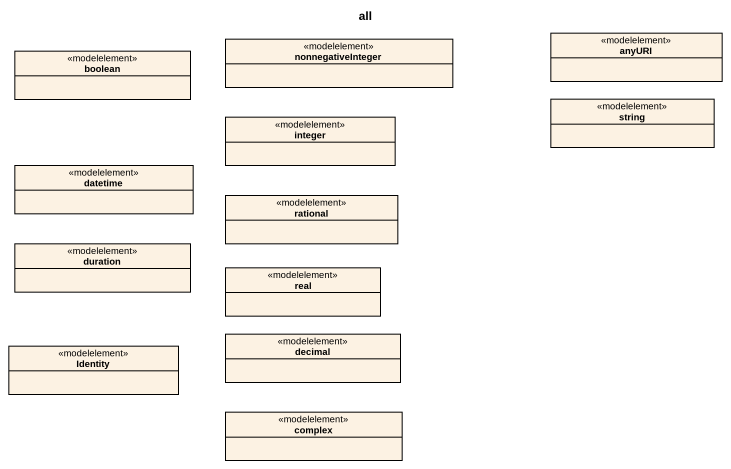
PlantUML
@startuml
title all
hide circle
hide empty members
class nonnegativeInteger <<modelelement>>
class anyURI <<modelelement>>
class boolean <<modelelement>>
class integer <<modelelement>>
class string <<modelelement>>
class datetime <<modelelement>>
class rational <<modelelement>>
class duration <<modelelement>>
class real <<modelelement>>
class Identity <<modelelement>>
class decimal <<modelelement>>
class complex <<modelelement>>
@enduml
